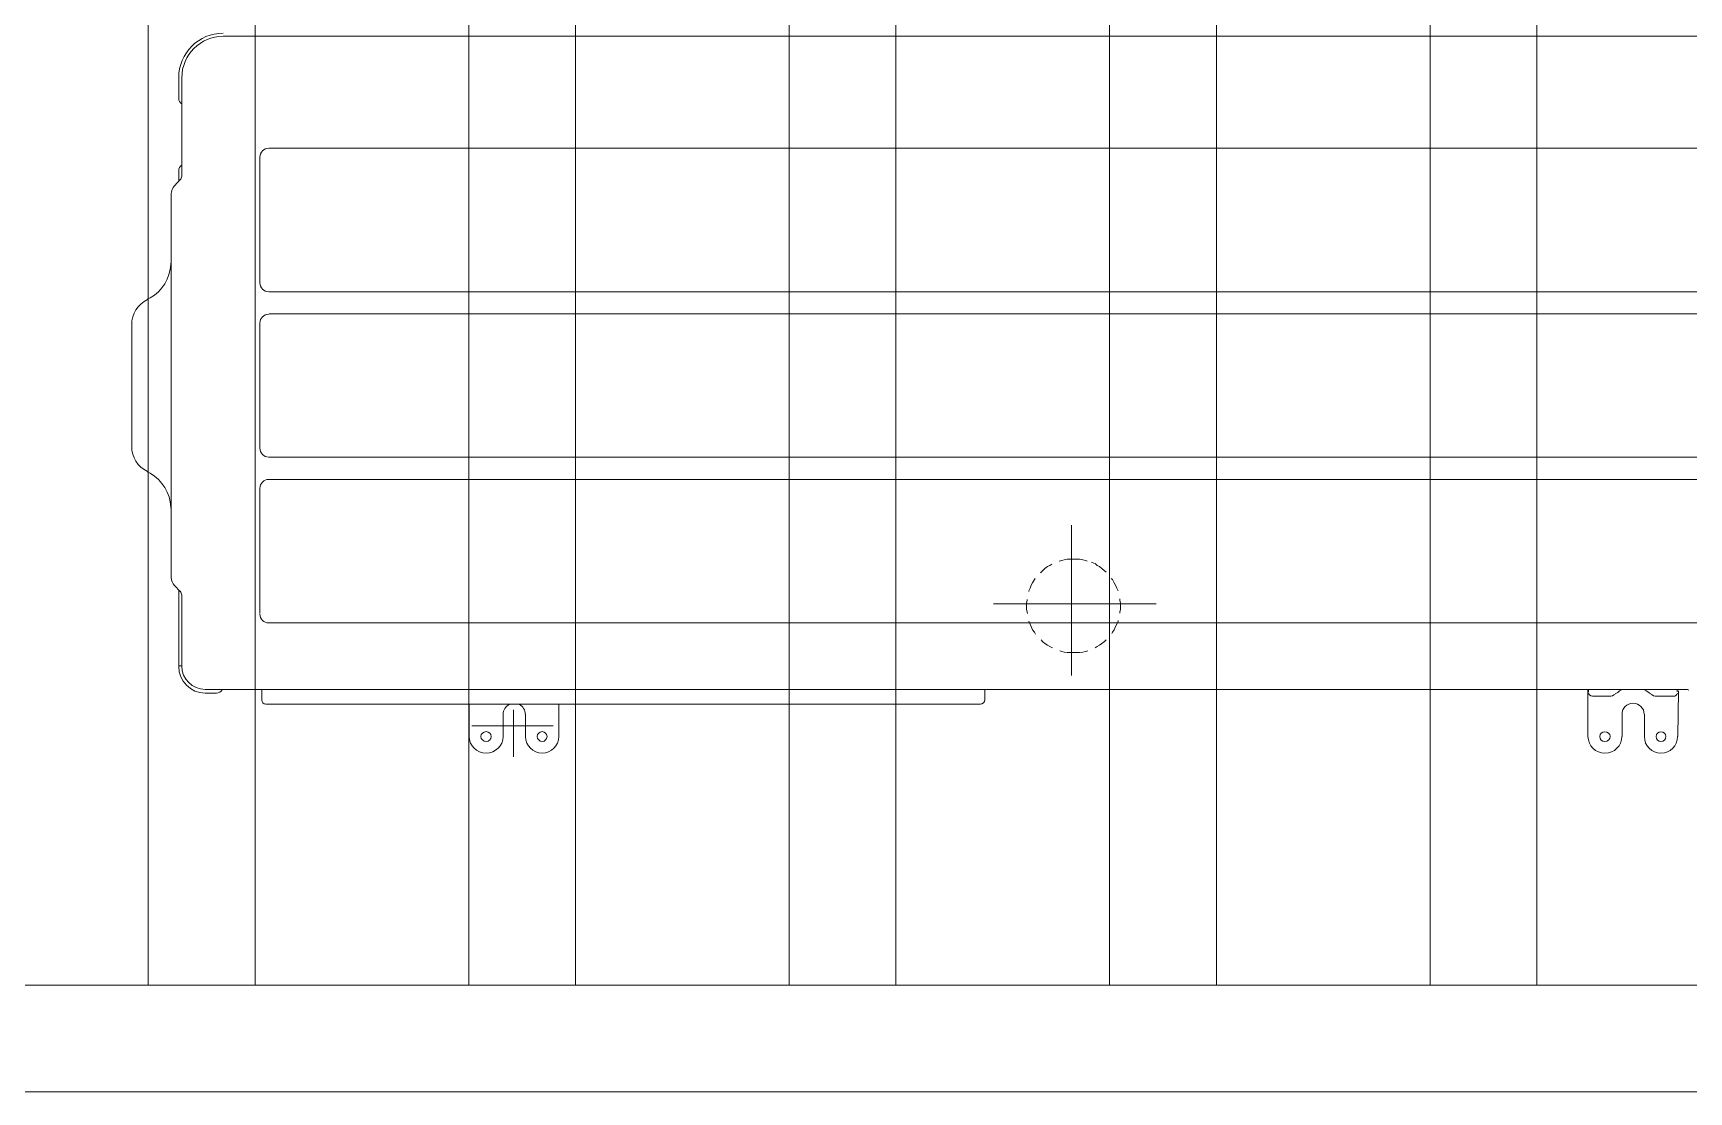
# Model space of a CAD drawing. Header units: inches. Extents: x -114 to 635, y -137 to 57.
# Drawn here: x -49.058 to -48.283, y 28.823 to 29.319 of the extents above; entities that cross this region are included whole.
import ezdxf

# ---------------------------------------------------------------- set-up
doc = ezdxf.new("R2010")
doc.units = ezdxf.units.IN
doc.header["$MEASUREMENT"] = 0
doc.layers.get('0').update_dxf_attribs({"lineweight": 5})
doc.layers.add('HATCH', color=15, linetype='Continuous', lineweight=0)
doc.layers.add('UTILITIES', color=141, linetype='Continuous', lineweight=0)

# ---------------------------------------------------------------- blocks, each defined once
blk = doc.blocks.new('AC PLAN')
for points in [[(195753.45, 93488.17), (195741.95, 93488.17), (195732.61, 93478.84), (195732.61, 93467.35)], [(195753.43, 93486.7), (195742.73, 93486.7), (195734.05, 93478.05), (195734.05, 93467.33)], [(196151.38, 93486.79), (196151.38, 93486.79), (195753.47, 93486.79), (195753.47, 93486.79)], [(196151.38, 93486.79), (196151.38, 93486.79), (196603.16, 93486.7), (196603.16, 93486.7)], [(195732.61, 93457.52), (195732.61, 93457.52), (195732.61, 93467.37), (195732.61, 93467.37)], [(195734.05, 93421.33), (195734.05, 93421.33), (195734.05, 93467.33), (195734.05, 93467.33)], [(195732.61, 93457.63), (195732.61, 93456.56), (195733.19, 93455.56), (195734.12, 93455.02)], [(195774.74, 93434.31), (195772.43, 93434.31), (195770.57, 93432.43), (195770.57, 93430.13)], [(195770.57, 93371.46), (195770.57, 93371.46), (195770.57, 93430.01), (195770.57, 93430.01)], [(196151.38, 93434.36), (196151.38, 93434.36), (195774.92, 93434.36), (195774.92, 93434.36)], [(196151.38, 93434.36), (196151.38, 93434.36), (196527.87, 93434.36), (196527.87, 93434.36)], [(195733.18, 93419.58), (195733.18, 93419.58), (195730.58, 93416.68), (195730.58, 93416.68)], [(195734.12, 93426.36), (195733.19, 93425.82), (195732.61, 93424.83), (195732.61, 93423.75)], [(195732.61, 93418.72), (195732.61, 93418.72), (195732.61, 93423.65), (195732.61, 93423.65)], [(195733.23, 93419.46), (195733.72, 93419.94), (195733.99, 93420.59), (195733.99, 93421.28)], [(195730.68, 93416.76), (195729.68, 93415.72), (195729.12, 93414.32), (195729.12, 93412.88)], [(195729.12, 93323.08), (195729.12, 93323.08), (195729.12, 93412.91), (195729.12, 93412.91)], [(195770.57, 93371.29), (195770.57, 93368.99), (195772.43, 93367.12), (195774.74, 93367.12)], [(196151.38, 93367.12), (196151.38, 93367.12), (195774.92, 93367.12), (195774.92, 93367.12)], [(196151.38, 93367.12), (196151.38, 93367.12), (196527.87, 93367.12), (196527.87, 93367.12)], [(195717.97, 93363.42), (195713.45, 93361.24), (195710.59, 93356.71), (195710.59, 93351.73)], [(195710.59, 93351.77), (195710.59, 93351.77), (195710.59, 93294.66), (195710.59, 93294.66)], [(195774.74, 93356.62), (195772.43, 93356.62), (195770.57, 93354.77), (195770.57, 93352.46)], [(195770.57, 93352.63), (195770.57, 93352.63), (195770.57, 93293.8), (195770.57, 93293.8)], [(196151.38, 93356.71), (196151.38, 93356.71), (195774.92, 93356.71), (195774.92, 93356.71)], [(196151.38, 93356.71), (196151.38, 93356.71), (196527.87, 93356.71), (196527.87, 93356.71)], [(195729.12, 93323.08), (195729.12, 93323.08), (195729.12, 93233.52), (195729.12, 93233.52)], [(195710.59, 93294.63), (195710.59, 93289.67), (195713.45, 93285.12), (195717.97, 93282.94)], [(195770.57, 93293.91), (195770.57, 93291.6), (195772.43, 93289.73), (195774.74, 93289.73)], [(196151.38, 93289.73), (196151.38, 93289.73), (195774.92, 93289.73), (195774.92, 93289.73)], [(196151.38, 93289.73), (196151.38, 93289.73), (196527.87, 93289.73), (196527.87, 93289.73)], [(195774.74, 93279.23), (195772.43, 93279.23), (195770.57, 93277.37), (195770.57, 93275.08)], [(195770.57, 93274.95), (195770.57, 93274.95), (195770.57, 93216.42), (195770.57, 93216.42)], [(196151.38, 93279.29), (196151.38, 93279.29), (195774.92, 93279.29), (195774.92, 93279.29)], [(196151.38, 93279.29), (196151.38, 93279.29), (196527.87, 93279.29), (196527.87, 93279.29)], [(196150.48, 93187.54), (196150.48, 93187.54), (196150.48, 93257.86), (196150.48, 93257.86)], [(196145.88, 93241.34), (196145.88, 93241.34), (196144.73, 93241.05), (196144.73, 93241.05)], [(196147.04, 93241.64), (196147.04, 93241.64), (196145.88, 93241.34), (196145.88, 93241.34)], [(196148.5, 93241.92), (196148.5, 93241.92), (196147.04, 93241.64), (196147.04, 93241.64)], [(196155.74, 93241.64), (196155.74, 93241.64), (196154.29, 93241.92), (196154.29, 93241.92)], [(196157.19, 93241.34), (196157.19, 93241.34), (196155.74, 93241.64), (196155.74, 93241.64)], [(196157.76, 93241.05), (196157.76, 93241.05), (196157.19, 93241.34), (196157.19, 93241.34)], [(195729.12, 93233.34), (195729.12, 93231.92), (195729.68, 93230.58), (195730.68, 93229.57)], [(196133.42, 93232.94), (196133.42, 93232.94), (196133.13, 93232.35), (196133.13, 93232.35)], [(196136.9, 93236.41), (196136.9, 93236.41), (196136.03, 93235.54), (196136.03, 93235.54)], [(196136.03, 93235.54), (196136.03, 93235.54), (196136.03, 93235.54), (196136.03, 93235.54)], [(196138.06, 93237.58), (196138.06, 93237.58), (196136.9, 93236.41), (196136.9, 93236.41)], [(196139.21, 93238.44), (196139.21, 93238.44), (196138.06, 93237.58), (196138.06, 93237.58)], [(196140.38, 93239.02), (196140.38, 93239.02), (196139.21, 93238.44), (196139.21, 93238.44)], [(196141.24, 93239.61), (196141.24, 93239.61), (196140.38, 93239.02), (196140.38, 93239.02)], [(196161.23, 93239.89), (196161.23, 93239.89), (196159.79, 93240.47), (196159.79, 93240.47)], [(196162.42, 93239.02), (196162.42, 93239.02), (196161.53, 93239.89), (196161.53, 93239.89)], [(196163.56, 93238.44), (196163.56, 93238.44), (196162.42, 93239.02), (196162.42, 93239.02)], [(196164.72, 93237.58), (196164.72, 93237.58), (196163.56, 93238.44), (196163.56, 93238.44)], [(196165.88, 93236.41), (196165.88, 93236.41), (196164.72, 93237.58), (196164.72, 93237.58)], [(196166.75, 93235.84), (196166.75, 93235.84), (196165.88, 93236.41), (196165.88, 93236.41)], [(196169.66, 93232.35), (196169.66, 93232.35), (196169.07, 93232.94), (196169.07, 93232.94)], [(195733.28, 93226.84), (195733.28, 93226.84), (195730.68, 93229.57), (195730.68, 93229.57)], [(195732.61, 93191.78), (195732.61, 93202.81), (195732.61, 93227.54), (195732.61, 93227.54)], [(195734.05, 93225.1), (195733.99, 93225.76), (195733.72, 93226.41), (195733.23, 93226.89)], [(196131.1, 93228.3), (196131.1, 93228.3), (196130.53, 93227.14), (196130.53, 93227.14)], [(196130.53, 93227.14), (196130.53, 93227.14), (196130.53, 93226.86), (196130.53, 93226.86)], [(196131.67, 93229.75), (196131.67, 93229.75), (196131.1, 93228.3), (196131.1, 93228.3)], [(196132.26, 93230.91), (196132.26, 93230.91), (196131.67, 93229.75), (196131.67, 93229.75)], [(196133.13, 93232.35), (196133.13, 93232.35), (196132.26, 93230.91), (196132.26, 93230.91)], [(196170.52, 93230.91), (196170.52, 93230.91), (196169.66, 93232.35), (196169.66, 93232.35)], [(196171.09, 93229.75), (196171.09, 93229.75), (196170.52, 93230.91), (196170.52, 93230.91)], [(196171.67, 93228.3), (196171.67, 93228.3), (196171.09, 93229.75), (196171.09, 93229.75)], [(196172.26, 93227.14), (196172.26, 93227.14), (196171.67, 93228.3), (196171.67, 93228.3)], [(196172.26, 93227.14), (196172.26, 93227.14), (196172.26, 93227.14), (196172.26, 93227.14)], [(195734.05, 93191.94), (195734.05, 93202.53), (195734.05, 93225.1), (195734.05, 93225.1)], [(196113.94, 93220.99), (196113.94, 93220.99), (196190.14, 93220.99), (196190.14, 93220.99)], [(196129.66, 93222.8), (196129.66, 93222.8), (196129.36, 93221.34), (196129.36, 93221.34)], [(196129.36, 93218.44), (196129.36, 93218.44), (196129.66, 93217.29), (196129.66, 93217.29)], [(196129.66, 93223.09), (196129.66, 93223.09), (196129.66, 93222.8), (196129.66, 93222.8)], [(196173.13, 93222.8), (196173.13, 93222.8), (196173.13, 93223.37), (196173.13, 93223.37)], [(196173.42, 93221.34), (196173.42, 93221.34), (196173.13, 93222.8), (196173.13, 93222.8)], [(196173.13, 93217.29), (196173.13, 93217.29), (196173.42, 93218.44), (196173.42, 93218.44)], [(195770.57, 93216.23), (195770.57, 93213.94), (195772.43, 93212.07), (195774.74, 93212.07)], [(196151.38, 93212.07), (196151.38, 93212.07), (195774.92, 93212.07), (195774.92, 93212.07)], [(196129.66, 93217.29), (196129.66, 93217.29), (196129.95, 93216.42), (196129.95, 93216.42)], [(196130.53, 93212.95), (196130.53, 93212.95), (196131.1, 93211.49), (196131.1, 93211.49)], [(196131.1, 93211.49), (196131.1, 93211.49), (196131.67, 93210.33), (196131.67, 93210.33)], [(196131.67, 93210.33), (196131.67, 93210.33), (196132.26, 93208.88), (196132.26, 93208.88)], [(196151.38, 93212.07), (196151.38, 93212.07), (196527.87, 93212.07), (196527.87, 93212.07)], [(196170.52, 93208.88), (196170.52, 93208.88), (196171.09, 93210.33), (196171.09, 93210.33)], [(196171.09, 93210.33), (196171.09, 93210.33), (196171.67, 93211.49), (196171.67, 93211.49)], [(196171.67, 93211.49), (196171.67, 93211.49), (196172.26, 93212.95), (196172.26, 93212.95)], [(196172.26, 93212.95), (196172.26, 93212.95), (196172.26, 93213.23), (196172.26, 93213.23)], [(196173.13, 93216.7), (196173.13, 93216.7), (196173.13, 93217.29), (196173.13, 93217.29)], [(196132.26, 93208.88), (196132.26, 93208.88), (196133.13, 93207.73), (196133.13, 93207.73)], [(196133.13, 93207.73), (196133.13, 93207.73), (196133.7, 93206.85), (196133.7, 93206.85)], [(196136.31, 93204.23), (196136.31, 93204.23), (196136.9, 93203.38), (196136.9, 93203.38)], [(196165.88, 93203.38), (196165.88, 93203.38), (196166.75, 93204.23), (196166.75, 93204.23)], [(196169.36, 93207.15), (196169.36, 93207.15), (196169.66, 93207.73), (196169.66, 93207.73)], [(196169.66, 93207.73), (196169.66, 93207.73), (196170.52, 93208.88), (196170.52, 93208.88)], [(196145.01, 93199.02), (196145.01, 93199.02), (196145.88, 93198.74), (196145.88, 93198.74)], [(196145.88, 93198.74), (196145.88, 93198.74), (196147.04, 93198.45), (196147.04, 93198.45)], [(196147.04, 93198.45), (196147.04, 93198.45), (196148.5, 93198.16), (196148.5, 93198.16)], [(196154.29, 93198.16), (196154.29, 93198.16), (196155.74, 93198.45), (196155.74, 93198.45)], [(196155.74, 93198.45), (196155.74, 93198.45), (196157.19, 93198.74), (196157.19, 93198.74)], [(196157.19, 93198.74), (196157.19, 93198.74), (196158.05, 93199.02), (196158.05, 93199.02)], [(196161.53, 93200.48), (196161.53, 93200.48), (196162.42, 93201.05), (196162.42, 93201.05)], [(196162.42, 93201.05), (196162.42, 93201.05), (196163.56, 93201.64), (196163.56, 93201.64)], [(195734.06, 93191.97), (195734.06, 93191.97), (195732.61, 93191.97), (195732.61, 93191.97)], [(195732.61, 93191.78), (195732.61, 93184.84), (195738.18, 93179.22), (195745.04, 93179.22)], [(195734.05, 93191.94), (195734.05, 93185.85), (195738.96, 93180.95), (195745.04, 93180.95)], [(195750.29, 93179.22), (195750.29, 93179.22), (195745.08, 93179.22), (195745.08, 93179.22)], [(196151.38, 93180.95), (196151.38, 93180.95), (195745.09, 93180.95), (195745.09, 93180.95)], [(195750.25, 93179.22), (195751.38, 93179.22), (195752.43, 93179.82), (195753, 93180.8)], [(195771.44, 93180.95), (195771.44, 93180.95), (195771.44, 93176.29), (195771.44, 93176.29)], [(196109.94, 93180.95), (196109.94, 93180.95), (196109.94, 93176.29), (196109.94, 93176.29)], [(196151.38, 93180.95), (196151.38, 93180.95), (196438.88, 93180.95), (196438.88, 93180.95)], [(196392.23, 93158.93), (196392.23, 93158.93), (196392.23, 93180.95), (196392.23, 93180.95)], [(196392.23, 93179.75), (196392.23, 93178.65), (196393.19, 93177.76), (196394.37, 93177.76)], [(196392.53, 93179.79), (196392.53, 93179.79), (196392.53, 93180.95), (196392.53, 93180.95)], [(196402.19, 93177.76), (196403.2, 93177.76), (196404.17, 93178.11), (196404.93, 93178.78)], [(196421.73, 93178.78), (196422.46, 93178.11), (196423.39, 93177.76), (196424.36, 93177.76)], [(196432.19, 93177.76), (196433.07, 93177.76), (196433.87, 93178.35), (196434.1, 93179.21)], [(196433.97, 93180.95), (196433.97, 93180.95), (196433.97, 93179.79), (196433.97, 93179.79)], [(196434.26, 93158.93), (196434.26, 93158.93), (196434.54, 93180.36), (196434.54, 93180.36)], [(196439.44, 93180.64), (196439.3, 93180.79), (196439.07, 93180.89), (196438.86, 93180.89)], [(195771.44, 93176.12), (195771.44, 93174.95), (195772.33, 93173.98), (195773.44, 93173.98)], [(195773.47, 93173.98), (195773.47, 93173.98), (196107.92, 93173.98), (196107.92, 93173.98)], [(195868.53, 93158.93), (195868.53, 93158.93), (195868.53, 93173.99), (195868.53, 93173.99)], [(195887.38, 93173.99), (195885.6, 93173.11), (195884.48, 93171.31), (195884.48, 93169.33)], [(195889.27, 93149.38), (195889.27, 93149.38), (195889.27, 93171.34), (195889.27, 93171.34)], [(195894.83, 93169.31), (195894.83, 93171.29), (195893.7, 93173.11), (195891.92, 93173.98)], [(195910.56, 93158.93), (195910.56, 93158.93), (195910.56, 93173.99), (195910.56, 93173.99)], [(196107.75, 93173.98), (196108.92, 93173.98), (196109.88, 93174.95), (196109.88, 93176.12)], [(196402.08, 93177.76), (196402.08, 93177.76), (196394.54, 93177.76), (196394.54, 93177.76)], [(196413.35, 93174.5), (196410.49, 93174.5), (196408.17, 93172.19), (196408.17, 93169.31)], [(196418.54, 93169.31), (196418.54, 93172.19), (196416.22, 93174.5), (196413.35, 93174.5)], [(196432.21, 93177.76), (196432.21, 93177.76), (196424.4, 93177.76), (196424.4, 93177.76)], [(195869.75, 93163.94), (195869.75, 93163.94), (195907.86, 93163.94), (195907.86, 93163.94)], [(195884.48, 93158.93), (195884.48, 93158.93), (195884.48, 93169.36), (195884.48, 93169.36)], [(195894.91, 93158.93), (195894.91, 93158.93), (195894.91, 93169.36), (195894.91, 93169.36)], [(196408.17, 93158.93), (196408.17, 93158.93), (196408.17, 93169.35), (196408.17, 93169.35)], [(196418.6, 93158.93), (196418.6, 93158.93), (196418.6, 93169.35), (196418.6, 93169.35)], [(195868.53, 93158.89), (195868.53, 93154.6), (195872.09, 93151.1), (195876.47, 93151.1)], [(195876.47, 93151.1), (195880.85, 93151.1), (195884.41, 93154.6), (195884.41, 93158.89)], [(195894.91, 93158.89), (195894.91, 93154.6), (195898.41, 93151.1), (195902.7, 93151.1)], [(195902.7, 93151.1), (195907.01, 93151.1), (195910.5, 93154.6), (195910.5, 93158.89)], [(196392.23, 93158.89), (196392.23, 93154.58), (196395.79, 93151.09), (196400.17, 93151.09)], [(196400.17, 93151.09), (196404.54, 93151.09), (196408.1, 93154.58), (196408.1, 93158.89)], [(196418.6, 93158.89), (196418.6, 93154.58), (196422.09, 93151.09), (196426.39, 93151.09)], [(196426.39, 93151.09), (196430.7, 93151.09), (196434.18, 93154.58), (196434.18, 93158.89)]]:
    blk.add_open_spline(points, degree=3)
for points, knots in [([(195717.81, 93363.64), (195717.81, 93363.64), (195719.27, 93364.22), (195719.27, 93364.22), (195719.27, 93364.22), (195724.81, 93367.38), (195728.6, 93373.51), (195728.84, 93379.87), (195728.84, 93379.87), (195728.84, 93379.87), (195729.12, 93381.32), (195729.12, 93381.32)], [0, 0, 0, 0, 0.333333, 0.333333, 0.333333, 0.333333, 0.666667, 0.666667, 0.666667, 0.666667, 1, 1, 1, 1]), ([(195729.12, 93265.11), (195729.12, 93265.11), (195728.84, 93266.26), (195728.84, 93266.26), (195728.84, 93266.26), (195728.76, 93272.86), (195724.81, 93278.8), (195719.27, 93282.22), (195719.27, 93282.22), (195719.27, 93282.22), (195717.81, 93282.78), (195717.81, 93282.78)], [0, 0, 0, 0, 0.333333, 0.333333, 0.333333, 0.333333, 0.666667, 0.666667, 0.666667, 0.666667, 1, 1, 1, 1]), ([(196154.29, 93241.92), (196154.29, 93241.92), (196152.84, 93241.92), (196152.84, 93241.92), (196152.84, 93241.92), (196152.84, 93241.92), (196151.38, 93241.92), (196151.38, 93241.92), (196151.38, 93241.92), (196151.38, 93241.92), (196149.94, 93241.92), (196149.94, 93241.92), (196149.94, 93241.92), (196149.94, 93241.92), (196148.5, 93241.92), (196148.5, 93241.92)], [0, 0, 0, 0, 0.25, 0.25, 0.25, 0.25, 0.5, 0.5, 0.5, 0.5, 0.75, 0.75, 0.75, 0.75, 1, 1, 1, 1]), ([(196129.36, 93221.34), (196129.36, 93221.34), (196129.36, 93219.9), (196129.36, 93219.9), (196129.36, 93219.9), (196129.36, 93219.9), (196129.36, 93218.44), (196129.36, 93218.44)], [0, 0, 0, 0, 0.5, 0.5, 0.5, 0.5, 1, 1, 1, 1]), ([(196173.42, 93218.44), (196173.42, 93218.44), (196173.42, 93219.9), (196173.42, 93219.9), (196173.42, 93219.9), (196173.42, 93219.9), (196173.42, 93221.34), (196173.42, 93221.34)], [0, 0, 0, 0, 0.5, 0.5, 0.5, 0.5, 1, 1, 1, 1]), ([(196136.9, 93203.38), (196136.9, 93203.38), (196138.06, 93202.51), (196138.06, 93202.51), (196138.06, 93202.51), (196138.06, 93202.51), (196139.21, 93201.64), (196139.21, 93201.64)], [0, 0, 0, 0, 0.5, 0.5, 0.5, 0.5, 1, 1, 1, 1]), ([(196163.56, 93201.64), (196163.56, 93201.64), (196164.72, 93202.51), (196164.72, 93202.51), (196164.72, 93202.51), (196164.72, 93202.51), (196165.88, 93203.38), (196165.88, 93203.38)], [0, 0, 0, 0, 0.5, 0.5, 0.5, 0.5, 1, 1, 1, 1]), ([(196139.21, 93201.64), (196139.21, 93201.64), (196140.38, 93201.05), (196140.38, 93201.05), (196140.38, 93201.05), (196140.38, 93201.05), (196141.53, 93200.48), (196141.53, 93200.48)], [0, 0, 0, 0, 0.5, 0.5, 0.5, 0.5, 1, 1, 1, 1]), ([(196148.5, 93198.16), (196148.5, 93198.16), (196149.94, 93198.16), (196149.94, 93198.16), (196149.94, 93198.16), (196149.94, 93198.16), (196151.38, 93198.16), (196151.38, 93198.16)], [0, 0, 0, 0, 0.5, 0.5, 0.5, 0.5, 1, 1, 1, 1]), ([(196151.38, 93198.16), (196151.38, 93198.16), (196152.84, 93198.16), (196152.84, 93198.16), (196152.84, 93198.16), (196152.84, 93198.16), (196154.29, 93198.16), (196154.29, 93198.16)], [0, 0, 0, 0, 0.5, 0.5, 0.5, 0.5, 1, 1, 1, 1]), ([(196408.17, 93180.95), (196408.17, 93180.95), (196407.01, 93180.36), (196407.01, 93180.36), (196407.01, 93180.36), (196407.01, 93180.36), (196406.14, 93179.49), (196406.14, 93179.49), (196406.14, 93179.49), (196406.14, 93179.49), (196404.98, 93178.92), (196404.98, 93178.92)], [0, 0, 0, 0, 0.333333, 0.333333, 0.333333, 0.333333, 0.666667, 0.666667, 0.666667, 0.666667, 1, 1, 1, 1]), ([(196421.5, 93178.92), (196421.5, 93178.92), (196420.63, 93179.49), (196420.63, 93179.49), (196420.63, 93179.49), (196420.63, 93179.49), (196419.48, 93180.36), (196419.48, 93180.36), (196419.48, 93180.36), (196419.48, 93180.36), (196418.3, 93180.95), (196418.3, 93180.95)], [0, 0, 0, 0, 0.333333, 0.333333, 0.333333, 0.333333, 0.666667, 0.666667, 0.666667, 0.666667, 1, 1, 1, 1]), ([(195878.91, 93158.89), (195878.91, 93160.16), (195877.81, 93161.18), (195876.47, 93161.18), (195876.47, 93161.18), (195875.13, 93161.18), (195874.05, 93160.16), (195874.05, 93158.89), (195874.05, 93158.89), (195874.05, 93157.63), (195875.13, 93156.6), (195876.47, 93156.6), (195876.47, 93156.6), (195877.81, 93156.6), (195878.91, 93157.63), (195878.91, 93158.89)], [0, 0, 0, 0, 0.25, 0.25, 0.25, 0.25, 0.5, 0.5, 0.5, 0.5, 0.75, 0.75, 0.75, 0.75, 1, 1, 1, 1]), ([(195904.99, 93158.89), (195904.99, 93160.16), (195903.95, 93161.18), (195902.7, 93161.18), (195902.7, 93161.18), (195901.44, 93161.18), (195900.42, 93160.16), (195900.42, 93158.89), (195900.42, 93158.89), (195900.42, 93157.63), (195901.44, 93156.6), (195902.7, 93156.6), (195902.7, 93156.6), (195903.95, 93156.6), (195904.99, 93157.63), (195904.99, 93158.89)], [0, 0, 0, 0, 0.25, 0.25, 0.25, 0.25, 0.5, 0.5, 0.5, 0.5, 0.75, 0.75, 0.75, 0.75, 1, 1, 1, 1]), ([(196402.59, 93158.89), (196402.59, 93160.15), (196401.51, 93161.17), (196400.17, 93161.17), (196400.17, 93161.17), (196398.82, 93161.17), (196397.73, 93160.15), (196397.73, 93158.89), (196397.73, 93158.89), (196397.73, 93157.62), (196398.82, 93156.6), (196400.17, 93156.6), (196400.17, 93156.6), (196401.51, 93156.6), (196402.59, 93157.62), (196402.59, 93158.89)], [0, 0, 0, 0, 0.25, 0.25, 0.25, 0.25, 0.5, 0.5, 0.5, 0.5, 0.75, 0.75, 0.75, 0.75, 1, 1, 1, 1]), ([(196428.68, 93158.89), (196428.68, 93160.15), (196427.66, 93161.17), (196426.39, 93161.17), (196426.39, 93161.17), (196425.12, 93161.17), (196424.1, 93160.15), (196424.1, 93158.89), (196424.1, 93158.89), (196424.1, 93157.62), (196425.12, 93156.6), (196426.39, 93156.6), (196426.39, 93156.6), (196427.66, 93156.6), (196428.68, 93157.62), (196428.68, 93158.89)], [0, 0, 0, 0, 0.25, 0.25, 0.25, 0.25, 0.5, 0.5, 0.5, 0.5, 0.75, 0.75, 0.75, 0.75, 1, 1, 1, 1])]:
    blk.add_open_spline(points, degree=3, knots=knots)
blk = doc.blocks.new('A$C12bbacd8')
at = {"layer": 'UTILITIES'}
for p, q in [((-2267.17, -1787.5), (-2267.17, -50)), ((-2217.17, -1787.5), (-2217.17, -50)), ((-2117.17, -1787.5), (-2117.17, -50)), ((-2067.17, -1787.5), (-2067.17, -50)), ((-1967.17, -1787.5), (-1967.17, -50)), ((-1917.17, -1787.5), (-1917.17, -50)), ((-1817.17, -1787.5), (-1817.17, -50)), ((-1767.17, -1787.5), (-1767.17, -50)), ((-1667.17, -1787.5), (-1667.17, -50)), ((-1617.17, -1787.5), (-1617.17, -50))]:
    blk.add_line(p, q, dxfattribs=at)
for points in [[(-5867.17, 0), (0, 0), (0, -1837.5), (-5867.17, -1837.5)], [(-5817.17, -50), (-50, -50), (-50, -1787.5), (-5817.17, -1787.5)]]:
    blk.add_lwpolyline(points, close=True, dxfattribs=at)
blk.add_blockref('AC PLAN', (-197985.49, -94830.04), dxfattribs=at)

msp = doc.modelspace()

# ---------------------------------------------------------------- block references
at = {"layer": 'HATCH', "xscale": 0.001, "yscale": 0.001, "zscale": 0.001}
msp.add_blockref('A$C12bbacd8', (-46.73733, 30.66086), dxfattribs=at)

doc.saveas('drawing.dxf')
